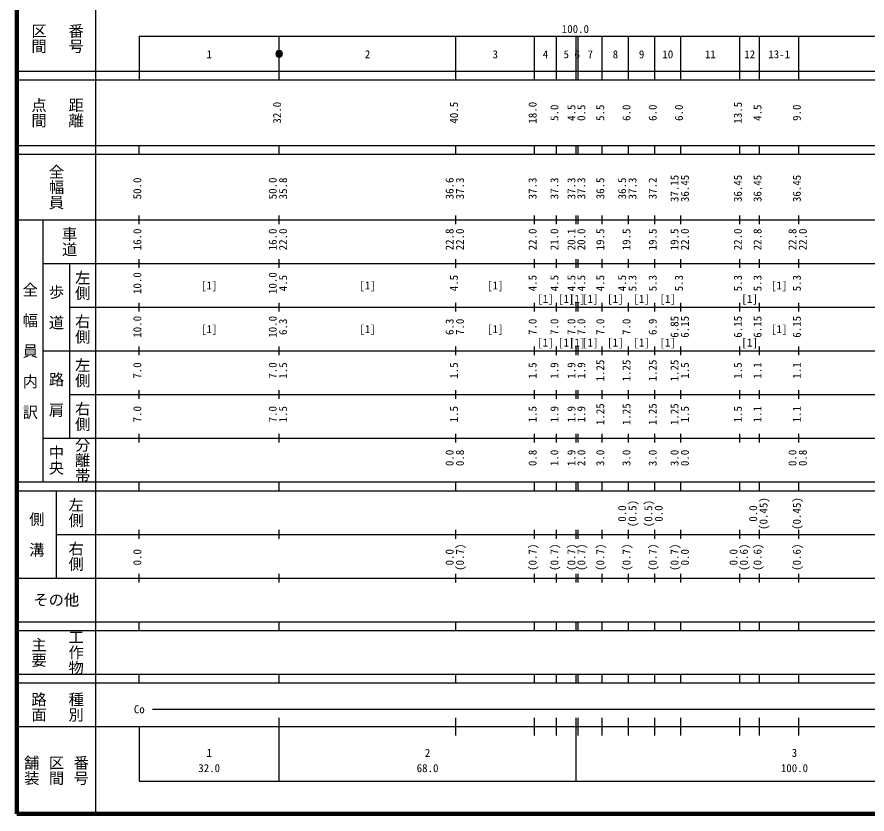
# Model space of a CAD drawing. Units: millimetres on the paper, enlarged 1000 times. Extents: x 40000 to 680000, y 20000 to 380000.
# Drawn here: x 40000 to 234608, y 20000 to 202409 of the extents above; entities that cross this region are included whole.
import ezdxf
from ezdxf.enums import TextEntityAlignment as Align

# ---------------------------------------------------------------- set-up
doc = ezdxf.new("R2010")
doc.units = ezdxf.units.MM
doc.header["$LTSCALE"] = 1000
doc.layers.add('M-TTL', color=2, linetype='Continuous', lineweight=140)
doc.layers.add('M-TTL-BAND', color=7, linetype='Continuous', lineweight=25)
doc.styles.add('@ＭＳ ゴシック', font='')
doc.styles.add('ＭＳ ゴシック', font='')
doc.styles.get('@ＭＳ ゴシック').set_extended_font_data('@MS Gothic')
doc.styles.get('ＭＳ ゴシック').set_extended_font_data('MS Gothic')

msp = doc.modelspace()

# ---------------------------------------------------------------- hatches: boundary and pattern name
at = {"layer": 'M-TTL-BAND'}
msp.add_hatch(color=256, dxfattribs=at).paths.add_polyline_path([(100750, 194000, 1), (99250, 194000, 1)])

# ---------------------------------------------------------------- linework, layer by layer
at = {"layer": 'M-TTL'}
for p, q in [((40000, 380000), (40000, 20000)), ((40000, 20000), (680000, 20000))]:
    msp.add_line(p, q, dxfattribs=at)
at = {"layer": 'M-TTL-BAND'}
for p, q in [((58000, 370000), (58000, 20000)), ((68000, 198000), (579000, 198000)), ((68000, 198000), (68000, 188000)), ((100000, 188000), (100000, 198000)), ((140500, 188000), (140500, 198000)), ((158500, 188000), (158500, 198000)), ((163500, 188000), (163500, 198000)), ((168000, 188000), (168000, 198000)), ((168500, 188000), (168500, 198000)), ((174000, 188000), (174000, 198000)), ((180000, 188000), (180000, 198000)), ((186000, 188000), (186000, 198000)), ((192000, 188000), (192000, 198000)), ((205500, 188000), (205500, 198000)), ((210000, 188000), (210000, 198000)), ((219000, 188000), (219000, 198000)), ((40000, 190000), (579000, 190000)), ((40000, 188000), (579000, 188000)), ((40000, 173000), (579000, 173000)), ((68000, 171000), (68000, 173000)), ((100000, 171000), (100000, 173000)), ((140500, 171000), (140500, 173000)), ((158500, 171000), (158500, 173000)), ((163500, 171000), (163500, 173000)), ((168000, 171000), (168000, 173000)), ((168500, 171000), (168500, 173000)), ((174000, 171000), (174000, 173000)), ((180000, 171000), (180000, 173000)), ((186000, 171000), (186000, 173000)), ((192000, 171000), (192000, 173000)), ((205500, 171000), (205500, 173000)), ((210000, 171000), (210000, 173000)), ((219000, 171000), (219000, 173000)), ((40000, 171000), (579000, 171000)), ((40000, 156000), (579000, 156000)), ((46000, 96000), (46000, 156000)), ((68000, 155000), (68000, 157000)), ((100000, 155000), (100000, 157000)), ((140500, 155000), (140500, 157000)), ((158500, 155000), (158500, 157000)), ((163500, 155000), (163500, 157000)), ((168000, 155000), (168000, 157000)), ((168500, 155000), (168500, 157000)), ((174000, 155000), (174000, 157000)), ((180000, 155000), (180000, 157000)), ((186000, 155000), (186000, 157000)), ((192000, 155000), (192000, 157000)), ((205500, 155000), (205500, 157000)), ((210000, 155000), (210000, 157000)), ((219000, 155000), (219000, 157000)), ((46000, 146000), (579000, 146000)), ((52000, 146000), (52000, 106000)), ((68000, 145000), (68000, 147000)), ((100000, 145000), (100000, 147000)), ((140500, 145000), (140500, 147000)), ((158500, 145000), (158500, 147000)), ((163500, 145000), (163500, 147000)), ((168000, 145000), (168000, 147000)), ((168500, 145000), (168500, 147000)), ((174000, 145000), (174000, 147000)), ((180000, 145000), (180000, 147000)), ((186000, 145000), (186000, 147000)), ((192000, 145000), (192000, 147000)), ((205500, 145000), (205500, 147000)), ((210000, 145000), (210000, 147000)), ((219000, 145000), (219000, 147000)), ((68000, 135000), (68000, 137000)), ((100000, 135000), (100000, 137000)), ((140500, 135000), (140500, 137000)), ((158500, 135000), (158500, 137000)), ((163500, 135000), (163500, 137000)), ((168000, 135000), (168000, 137000)), ((168500, 135000), (168500, 137000)), ((174000, 135000), (174000, 137000)), ((180000, 135000), (180000, 137000)), ((186000, 135000), (186000, 137000)), ((192000, 135000), (192000, 137000)), ((205500, 135000), (205500, 137000)), ((210000, 135000), (210000, 137000)), ((219000, 135000), (219000, 137000)), ((52000, 136000), (579000, 136000)), ((68000, 125000), (68000, 127000)), ((100000, 125000), (100000, 127000)), ((140500, 125000), (140500, 127000)), ((158500, 125000), (158500, 127000)), ((163500, 125000), (163500, 127000)), ((168000, 125000), (168000, 127000)), ((168500, 125000), (168500, 127000)), ((174000, 125000), (174000, 127000)), ((180000, 125000), (180000, 127000)), ((186000, 125000), (186000, 127000)), ((192000, 125000), (192000, 127000)), ((205500, 125000), (205500, 127000)), ((210000, 125000), (210000, 127000)), ((219000, 125000), (219000, 127000)), ((46000, 126000), (579000, 126000)), ((68000, 115000), (68000, 117000)), ((100000, 115000), (100000, 117000)), ((140500, 115000), (140500, 117000)), ((158500, 115000), (158500, 117000)), ((163500, 115000), (163500, 117000)), ((168000, 115000), (168000, 117000)), ((168500, 115000), (168500, 117000)), ((174000, 115000), (174000, 117000)), ((180000, 115000), (180000, 117000)), ((186000, 115000), (186000, 117000)), ((192000, 115000), (192000, 117000)), ((205500, 115000), (205500, 117000)), ((210000, 115000), (210000, 117000)), ((219000, 115000), (219000, 117000)), ((52000, 116000), (579000, 116000)), ((46000, 106000), (579000, 106000)), ((68000, 105000), (68000, 107000)), ((100000, 105000), (100000, 107000)), ((140500, 105000), (140500, 107000)), ((158500, 105000), (158500, 107000)), ((163500, 105000), (163500, 107000)), ((168000, 105000), (168000, 107000)), ((168500, 105000), (168500, 107000)), ((174000, 105000), (174000, 107000)), ((180000, 105000), (180000, 107000)), ((186000, 105000), (186000, 107000)), ((192000, 105000), (192000, 107000)), ((205500, 105000), (205500, 107000)), ((210000, 105000), (210000, 107000)), ((219000, 105000), (219000, 107000)), ((40000, 96000), (579000, 96000)), ((68000, 94000), (68000, 96000)), ((100000, 94000), (100000, 96000)), ((140500, 94000), (140500, 96000)), ((158500, 94000), (158500, 96000)), ((163500, 94000), (163500, 96000)), ((168000, 94000), (168000, 96000)), ((168500, 94000), (168500, 96000)), ((174000, 94000), (174000, 96000)), ((180000, 94000), (180000, 96000)), ((186000, 94000), (186000, 96000)), ((192000, 94000), (192000, 96000)), ((205500, 94000), (205500, 96000)), ((210000, 94000), (210000, 96000)), ((219000, 94000), (219000, 96000)), ((40000, 94000), (579000, 94000)), ((49000, 94000), (49000, 74000)), ((49000, 84000), (579000, 84000)), ((68000, 83000), (68000, 85000)), ((100000, 83000), (100000, 85000)), ((140500, 83000), (140500, 85000)), ((158500, 83000), (158500, 85000)), ((163500, 83000), (163500, 85000)), ((168000, 83000), (168000, 85000)), ((168500, 83000), (168500, 85000)), ((174000, 83000), (174000, 85000)), ((180000, 83000), (180000, 85000)), ((186000, 83000), (186000, 85000)), ((192000, 83000), (192000, 85000)), ((205500, 83000), (205500, 85000)), ((210000, 83000), (210000, 85000)), ((219000, 83000), (219000, 85000)), ((40000, 74000), (579000, 74000)), ((68000, 73000), (68000, 75000)), ((100000, 73000), (100000, 75000)), ((140500, 73000), (140500, 75000)), ((158500, 73000), (158500, 75000)), ((163500, 73000), (163500, 75000)), ((168000, 73000), (168000, 75000)), ((168500, 73000), (168500, 75000)), ((174000, 73000), (174000, 75000)), ((180000, 73000), (180000, 75000)), ((186000, 73000), (186000, 75000)), ((192000, 73000), (192000, 75000)), ((205500, 73000), (205500, 75000)), ((210000, 73000), (210000, 75000)), ((219000, 73000), (219000, 75000)), ((40000, 64000), (579000, 64000)), ((68000, 62000), (68000, 64000)), ((100000, 62000), (100000, 64000)), ((140500, 62000), (140500, 64000)), ((158500, 62000), (158500, 64000)), ((163500, 62000), (163500, 64000)), ((168000, 62000), (168000, 64000)), ((168500, 62000), (168500, 64000)), ((174000, 62000), (174000, 64000)), ((180000, 62000), (180000, 64000)), ((186000, 62000), (186000, 64000)), ((192000, 62000), (192000, 64000)), ((205500, 62000), (205500, 64000)), ((210000, 62000), (210000, 64000)), ((219000, 62000), (219000, 64000)), ((40000, 62000), (579000, 62000)), ((40000, 52000), (579000, 52000)), ((68000, 50000), (68000, 52000)), ((100000, 50000), (100000, 52000)), ((140500, 50000), (140500, 52000)), ((158500, 50000), (158500, 52000)), ((163500, 50000), (163500, 52000)), ((168000, 50000), (168000, 52000)), ((168500, 50000), (168500, 52000)), ((174000, 50000), (174000, 52000)), ((180000, 50000), (180000, 52000)), ((186000, 50000), (186000, 52000)), ((192000, 50000), (192000, 52000)), ((205500, 50000), (205500, 52000)), ((210000, 50000), (210000, 52000)), ((219000, 50000), (219000, 52000)), ((40000, 50000), (579000, 50000)), ((71000, 44000), (365000, 44000)), ((100000, 27500), (100000, 42000)), ((140500, 38000), (140500, 42000)), ((158500, 38000), (158500, 42000)), ((163500, 38000), (163500, 42000)), ((168000, 27500), (168000, 42000)), ((168500, 38000), (168500, 42000)), ((174000, 38000), (174000, 42000)), ((180000, 38000), (180000, 42000)), ((186000, 38000), (186000, 42000)), ((192000, 38000), (192000, 42000)), ((205500, 38000), (205500, 42000)), ((210000, 38000), (210000, 42000)), ((219000, 38000), (219000, 42000)), ((40000, 40000), (579000, 40000)), ((68000, 40000), (68000, 27500)), ((68000, 27500), (579000, 27500))]:
    msp.add_line(p, q, dxfattribs=at)
msp.add_lwpolyline([(100750, 194000, 1), (99250, 194000, 1)], format="xyb", close=True, dxfattribs=at)

# ---------------------------------------------------------------- texts
at = {"layer": 'M-TTL-BAND', "style": '@ＭＳ ゴシック'}
for s, p in [('区間', (45000, 197500)), ('番号', (53500, 197500)), ('点間', (45000, 180500)), ('距離', (53500, 180500)), ('全幅員', (49000, 163500)), ('車道', (52000, 151000)), ('左側', (55000, 141000)), ('全\u3000幅\u3000員\u3000内\u3000訳', (43000, 126000)), ('歩\u3000道', (49000, 136000)), ('右側', (55000, 131000)), ('左側', (55000, 121000)), ('路\u3000肩', (49000, 116000)), ('右側', (55000, 111000)), ('分離帯', (55000, 101000)), ('中央', (49000, 101000)), ('左側', (53500, 89000)), ('側\u3000溝', (44500, 84000)), ('右側', (53500, 79000)), ('主要', (45000, 57000)), ('工作物', (53500, 57000)), ('路面', (45000, 44500)), ('種別', (53500, 44500)), ('舗装', (43333, 30000)), ('区間', (49000, 30000)), ('番号', (54667, 30000))]:
    msp.add_text(s, height=2566, rotation=270, dxfattribs=at).set_placement(p, align=Align.MIDDLE_CENTER)
at = {"layer": 'M-TTL-BAND', "style": 'ＭＳ ゴシック'}
for s, p in [('100.0', (167844, 198195)), ('1', (84000, 192405)), ('2', (120250, 192405)), ('3', (149500, 192405)), ('4', (161000, 192405)), ('5', (165750, 192405)), ('6', (168250, 192405)), ('7', (171250, 192405)), ('8', (177000, 192405)), ('9', (183000, 192405)), ('10', (189000, 192405)), ('11', (198750, 192405)), ('12', (207750, 192405)), ('13-1', (214500, 192405)), ('[1]', (84000, 139500)), ('[1]', (120250, 139500)), ('[1]', (149500, 139500)), ('[1]', (214500, 139500)), ('[1]', (161000, 136436)), ('[1]', (165750, 136436)), ('[1]', (168250, 136436)), ('[1]', (171250, 136436)), ('[1]', (177000, 136436)), ('[1]', (183000, 136436)), ('[1]', (189000, 136436)), ('[1]', (207750, 136436)), ('[1]', (84000, 129500)), ('[1]', (120250, 129500)), ('[1]', (149500, 129500)), ('[1]', (214500, 129500)), ('[1]', (161000, 126436)), ('[1]', (165750, 126436)), ('[1]', (168250, 126436)), ('[1]', (171250, 126436)), ('[1]', (177000, 126436)), ('[1]', (183000, 126436)), ('[1]', (189000, 126436)), ('[1]', (207750, 126436)), ('Co', (68000, 42500)), ('1', (84000, 32523)), ('2', (134000, 32523)), ('3', (218000, 32523)), ('32.0', (84000, 29033)), ('68.0', (134000, 29033)), ('100.0', (218000, 29033))]:
    msp.add_text(s, height=1833, dxfattribs=at).set_placement(p, align=Align.BOTTOM_CENTER)
for s, p in [('32.0', (101000, 180500)), ('40.5', (141500, 180500)), ('18.0', (159500, 180500)), ('5.0', (164500, 180500)), ('4.5', (168398, 180500)), ('0.5', (170664, 180500)), ('5.5', (175000, 180500)), ('6.0', (181000, 180500)), ('6.0', (187000, 180500)), ('6.0', (193000, 180500)), ('13.5', (206500, 180500)), ('4.5', (211000, 180500)), ('9.0', (220000, 180500)), ('50.0', (69000, 163174)), ('50.0', (100000, 163174)), ('35.8', (102370, 163174)), ('36.6', (140500, 163174)), ('37.3', (142870, 163174)), ('37.3', (159500, 163174)), ('37.3', (164500, 163174)), ('37.3', (168398, 163174)), ('37.3', (170664, 163174)), ('36.5', (175000, 163174)), ('36.5', (180000, 163174)), ('37.3', (182370, 163174)), ('37.2', (187000, 163174)), ('37.15', (192000, 163174)), ('36.45', (194370, 163174)), ('36.45', (206500, 163174)), ('36.45', (211000, 163174)), ('36.45', (220000, 163174)), ('16.0', (69000, 151500)), ('16.0', (100000, 151500)), ('22.0', (102370, 151500)), ('22.8', (140500, 151500)), ('22.0', (142870, 151500)), ('22.0', (159500, 151500)), ('21.0', (164500, 151500)), ('20.1', (168398, 151500)), ('20.0', (170664, 151500)), ('19.5', (175000, 151500)), ('19.5', (181000, 151500)), ('19.5', (187000, 151500)), ('19.5', (192000, 151500)), ('22.0', (194370, 151500)), ('22.0', (206500, 151500)), ('22.8', (211000, 151500)), ('22.8', (219000, 151500)), ('22.0', (221370, 151500)), ('10.0', (69000, 141500)), ('10.0', (100000, 141500)), ('4.5', (102370, 141500)), ('4.5', (141500, 141500)), ('4.5', (159500, 141500)), ('4.5', (164500, 141500)), ('4.5', (168398, 141500)), ('4.5', (170664, 141500)), ('4.5', (175000, 141500)), ('4.5', (180000, 141500)), ('5.3', (182370, 141500)), ('5.3', (187000, 141500)), ('5.3', (193000, 141500)), ('5.3', (206500, 141500)), ('5.3', (211000, 141500)), ('5.3', (220000, 141500)), ('10.0', (69000, 131500)), ('10.0', (100000, 131500)), ('6.3', (102370, 131500)), ('6.3', (140500, 131500)), ('7.0', (142870, 131500)), ('7.0', (159500, 131500)), ('7.0', (164500, 131500)), ('7.0', (168398, 131500)), ('7.0', (170664, 131500)), ('7.0', (175000, 131500)), ('7.0', (181000, 131500)), ('6.9', (187000, 131500)), ('6.85', (192000, 131500)), ('6.15', (194370, 131500)), ('6.15', (206500, 131500)), ('6.15', (211000, 131500)), ('6.15', (220000, 131500)), ('7.0', (69000, 121500)), ('7.0', (100000, 121500)), ('1.5', (102370, 121500)), ('1.5', (141500, 121500)), ('1.5', (159500, 121500)), ('1.9', (164500, 121500)), ('1.9', (168398, 121500)), ('1.9', (170664, 121500)), ('1.25', (175000, 121500)), ('1.25', (181000, 121500)), ('1.25', (187000, 121500)), ('1.25', (192000, 121500)), ('1.5', (194370, 121500)), ('1.5', (206500, 121500)), ('1.1', (211000, 121500)), ('1.1', (220000, 121500)), ('7.0', (69000, 111500)), ('7.0', (100000, 111500)), ('1.5', (102370, 111500)), ('1.5', (141500, 111500)), ('1.5', (159500, 111500)), ('1.9', (164500, 111500)), ('1.9', (168398, 111500)), ('1.9', (170664, 111500)), ('1.25', (175000, 111500)), ('1.25', (181000, 111500)), ('1.25', (187000, 111500)), ('1.25', (192000, 111500)), ('1.5', (194370, 111500)), ('1.5', (206500, 111500)), ('1.1', (211000, 111500)), ('1.1', (220000, 111500)), ('0.0', (140500, 101500)), ('0.8', (142870, 101500)), ('0.8', (159500, 101500)), ('1.0', (164500, 101500)), ('1.9', (168398, 101500)), ('2.0', (170664, 101500)), ('3.0', (175000, 101500)), ('3.0', (181000, 101500)), ('3.0', (187000, 101500)), ('3.0', (192000, 101500)), ('0.0', (194370, 101500)), ('0.0', (219000, 101500)), ('0.8', (221370, 101500)), ('(0.5)', (182370, 88764)), ('(0.5)', (186000, 88764)), ('(0.45)', (212370, 88764)), ('(0.45)', (220000, 88764)), ('0.0', (180000, 88764)), ('0.0', (188370, 88764)), ('0.0', (210000, 88764)), ('0.0', (69000, 78764)), ('0.0', (140500, 78764)), ('(0.7)', (142870, 78764)), ('(0.7)', (159500, 78764)), ('(0.7)', (164500, 78764)), ('(0.7)', (168398, 78764)), ('(0.7)', (170664, 78764)), ('(0.7)', (175000, 78764)), ('(0.7)', (181000, 78764)), ('(0.7)', (187000, 78764)), ('(0.7)', (192000, 78764)), ('0.0', (194370, 78764)), ('0.0', (205500, 78764)), ('(0.6)', (207870, 78764)), ('(0.6)', (211000, 78764)), ('(0.6)', (220000, 78764))]:
    msp.add_text(s, height=1833, rotation=90, dxfattribs=at).set_placement(p, align=Align.BOTTOM_CENTER)
msp.add_text('その他', height=2566, dxfattribs=at).set_placement((49000, 69000), align=Align.MIDDLE_CENTER)

doc.saveas('drawing.dxf')
